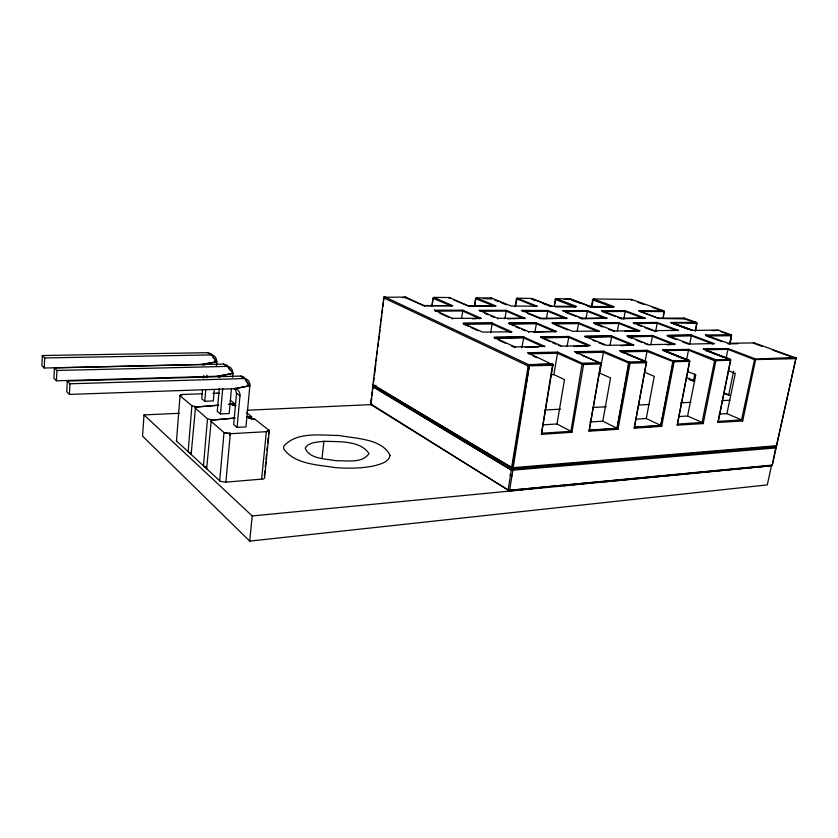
<?xml version="1.0" encoding="UTF-8"?>
<svg xmlns="http://www.w3.org/2000/svg" width="838" height="838" viewBox="0 0 838 838"><rect width="100%" height="100%" fill="white"/><g stroke="black" fill="none" stroke-linecap="round" stroke-linejoin="round"><path stroke-width="1.26" d="M497.72 318.932L497.646 318.283L479.252 310.332L506.362 310.343L525.028 318.251L507.713 318.859M232.472 377.289C233.896 373.015 232.419 366.216 226.847 366.405L56.942 370.469L54.439 367.903L53.936 378.189L56.439 380.808L217.147 376.231L220.111 376.932M246.414 382.055C246.372 378.86 243.628 375.885 240.338 376.073L67.281 381.049L69.942 383.783L243.816 378.567C247.577 378.336 250.394 382.159 249.871 385.71L245.974 426.888L237.07 427.359L233.666 424.615L236.546 393.242L235.038 388.141M176.472 440.139L176.483 440.956L220.404 481.4L225.893 482.133L263.404 478.98L264.546 478.163L269.302 430.491L254.626 419.042L248.907 418.141L251.536 416.622L251.714 417.429L250.164 418.015M237.07 427.359L239.982 395.819C240.506 392.247 237.625 388.455 233.865 388.717L69.386 394.415L66.736 391.629L67.281 381.049M649.282 344.774L627.138 335.923L652.582 335.556L674.936 344.198L667.32 344.847M528.705 332.351L528.663 331.691L508.917 323.154L536.519 322.976L556.537 331.45L533.785 332.277M213.596 358.444L211.406 353.95L207.719 352.683L42.35 355.532L41.9 365.546L44.246 368.018L201.361 364.446L204.263 365.148M44.246 368.018L44.718 357.941L42.35 355.532M677.879 330.549L678.529 330.402L657.338 322.525L633.392 322.682L654.394 330.612L654.31 331.23L656.887 331.188M56.439 380.808L56.942 370.469M69.386 394.415L69.942 383.783M144.021 414.904L142.523 436.106L249.734 541.107L767.273 484.888L771.505 465.792L252.207 515.946L144.021 414.904L179.259 413.302M176.483 440.956L180.023 395.819L180.641 394.782L182.244 394.499L202.461 393.745M188.141 451.755L191.892 405.728L179.856 395.63L182.894 394.457M202.492 389.733L201.728 398.815L204.765 401.266L213.323 400.92L214.298 389.555M203.466 378.053L203.686 375.466M204.765 401.266L205.76 389.534M206.745 377.802L206.965 375.194M203.466 465.938L207.489 418.759L194.73 407.677L197.15 406.859L218.634 405.194M216.372 365.567C217.765 361.356 216.256 354.746 210.82 354.914L44.718 357.941M219.263 388.413L217.252 411.353L220.467 413.951L229.193 413.543L231.414 388.947M220.467 413.951L222.73 388.329M219.671 480.939L224.008 432.544L210.474 420.812L212.915 419.932L234.797 418.057M373.298 384.359L373.528 385.564L512.489 468.882L512.919 470.17L509.473 490.89L370.92 404.66L372.816 386.182L373.685 385.763L372.826 388.79M554.347 305.681L555.374 298.988L556.17 298.6L570.427 299.145L564.299 299.355M229.706 435.121L229.947 432.523M225.893 482.133L230.303 433.717L266.348 431.685L269.302 430.711M582.022 318.807L582.033 318.189L562.738 310.605L587.448 310.615L606.953 318.168L582.022 318.807L578.566 317.445M251.295 419.189L251.536 416.622L246.435 412.694M249.734 541.107L252.207 515.946M261.603 479.305L266.348 431.685L268.967 430.051L268.579 433.895M264.347 476.162L264.86 471.04M265.248 467.195L265.761 462.073M266.013 459.517L266.526 454.395M266.913 450.551L267.301 446.706M267.689 442.862L268.202 437.74M321.991 458.512L323.95 441.28C338.28 441.909 360.288 440.149 368.992 453.588C362.414 463.603 346.586 460.46 336.122 460.753C326.003 458.711 309.589 459.266 305.179 448.183C308.698 441.846 317.654 442.244 323.95 441.28M371.339 401.371L371.643 398.867M372.103 395.096L372.418 392.593M372.879 388.832L372.837 386.287L511.327 470.076L508.142 490.041L508.844 490.995L514.04 490.492M376.136 385.48L373.528 385.564L372.91 384.579L383.825 297.291L405.592 297.081L424.416 305.901L452.667 305.692L433.854 297.406L432.984 298.37L431.926 306.142M373.622 381.772L374.094 377.886M374.418 375.298L375.864 363.65M376.178 361.063L376.66 357.187M376.985 354.6L377.456 350.713M377.938 346.838L378.42 342.952M378.745 340.364L379.216 336.478M379.541 333.891L380.023 330.015M380.337 327.428L380.819 323.541M381.143 320.954L381.782 315.779M382.107 313.192L382.578 309.306M382.903 306.718L383.385 302.843M383.699 300.255L384.097 297.197L384.789 296.893L529.427 365.033L513.066 468.452L512.28 468.578L511.599 467.709L528.254 365.305L529.04 364.614L552.2 364.059L553.049 364.698L541.39 434.335L571.925 432.303L583.709 363.891L557.72 352.107L527.594 352.714L552.556 364.572L541.39 434.335M621.314 318.754L621.367 318.147L601.705 310.73L625.337 310.741L645.176 318.126L621.314 318.754L617.795 317.424M620.539 351.07L619.869 350.766L647.219 350.294L674.181 361.251L661.685 426.343L634.24 428.166L646.475 362.205L621.744 351.572M432.219 304.561L432.911 299.428M726.179 357.941L728.075 348.577L703.302 349.069L703.941 349.373M684.3 318.901L658.919 318.45L638.776 310.793L663.843 310.846L663.34 316.691M461.518 318.314L462.901 310.207L481.043 318.293L472.443 318.859M371.58 397.442L370.501 403.769L508.142 490.041M371.936 394.97L372.47 391.262M475.492 299.847L474.559 306.258L475.649 298.621L476.455 297.836L491.372 297.951L511.128 306.027L537.043 306.174L517.214 298.213L515.412 306.519M569.274 299.459L570.102 298.81L590.434 306.478L613.919 306.614L593.482 298.977L592.696 299.355L591.398 307.347M490.597 332.801L492.252 323.143L511.746 331.827L510.604 332.361L491.937 323.918L464.179 324.369L463.236 323.321L492.252 323.143L463.236 323.321L482.416 332.078L511.746 331.827M504.895 318.754L506.362 310.343M515.234 306.561L516.397 298.6L517.214 298.213L531.763 298.422L551.687 306.258L576.439 306.404L556.17 298.6L555.175 299.438L575.151 306.991L576.439 306.404M521.917 347.739L523.781 337.044L544.784 346.398L544.072 346.555M534.854 332.403L536.519 322.976L508.917 323.154L536.393 323.269L509.494 323.52L513.369 325.71M589.062 431.172L600.961 363.451L574.837 351.677L603.643 351.174L630.186 362.613L617.983 429.245L589.062 431.172L600.783 363.975L600.322 362.76L582.881 363.21L582.033 364.321L570.95 431.308L571.925 432.303M546.366 318.702L547.832 310.489L566.949 318.21L542.123 318.859M554.746 304.236L555.154 301.711M541.872 433.225L570.95 431.308L556.998 423.976L564.487 379.572L553.855 374.607L557.72 352.107M373.067 385.103L512.217 467.761L529.427 365.033L528.61 364.823L527.961 365.871L383.678 297.857L384.412 296.914L383.678 297.857M567.106 346.272L568.876 336.52L590.402 345.633L562.015 346.104L540.772 336.928L568.876 336.52L540.772 336.928L568.751 336.834L541.379 337.305L541.725 337.986L568.625 337.316L588.077 345.665M577.152 331.303L578.702 322.819L599.17 331.083L598.06 331.586L578.471 323.562L554.557 323.971M585.971 318.65L587.448 310.615M591.544 307.137L593.482 298.977L631.433 299.386L663.843 310.846L664.293 311.956L663.078 318.377M617.983 429.245L617.051 428.281L628.542 363.043L629.359 361.964L645.899 361.524L646.36 362.707L634.24 428.166M609.98 345.539L611.761 336.028L633.727 344.9L620.937 345.675M617.376 330.958L618.926 322.672L639.782 330.738L624.656 331.429M578.43 353.866L576.062 352.85L603.36 352.285L629.16 363.221L617.051 428.281L602.794 421.179L610.546 377.917L599.683 373.099L603.643 351.174M623.765 319.11L625.337 310.741M645.082 361.513L647.219 350.294M650.812 344.847L652.582 335.556L627.138 335.923L652.509 335.86L627.725 336.289M655.546 331.858L657.338 322.525L633.392 322.682L657.264 322.808L633.937 323.028L634.24 323.636L657.17 323.238L676.245 330.434M661.685 426.343L660.784 425.4L672.757 361.869L673.815 360.769L689.119 360.309L689.622 361.356L677.607 422.813M689.622 361.356L673.48 361.744L660.784 425.4L646.266 418.529L654.258 376.346L644.296 372.124M689.716 344.083L714.175 343.538L691.507 335.106L667.258 335.462L668.127 336.447L691.36 335.849L713.044 344.03L714.175 343.538M695.31 331.073L697.017 323.185L696.326 322.347L670.955 322.483L692.45 330.423L718.218 330.109L731.04 334.739L731.459 335.598L729.647 344.397M695.278 330.801L696.514 324.4M686.521 360.235L688.658 349.373L715.61 359.649L730.589 359.607L717.998 422.446L742.678 420.969L755.719 359.02L728.075 348.577M689.863 343.465L691.507 335.106L667.258 335.462L689.747 343.947M703.197 423.588L702.045 422.478L714.594 360.717L715.61 359.649L715.987 360.11L703.197 423.588L677.251 425.149L689.726 361.094L662.638 349.896L688.658 349.373M693.581 380.284L694.828 374.031M678.55 416.559L687.589 416.004L695.791 374.848L687.925 371.663M729.908 343.433L731.459 335.818L731.04 334.739L705.502 335.022L706.057 335.368M730.076 343.371L731.459 335.598M717.998 422.446L730.757 359.963L703.302 349.069M728.683 394.918L733.606 371.213M719.13 414.077L726.923 413.605L735.303 373.423L728.463 370.773M603.674 481.85L771.243 465.677L772.29 464.702L775.925 446.843L512.489 468.882L511.327 470.076L372.617 386.664M512.28 468.578L775.632 446.455L776.543 445.722L796.027 358.046L754.326 342.91L728.285 343.297L705.502 335.022M728.033 348.88L705.208 349.341L727.95 349.352L754.368 359.617L796.1 358.664L795.629 357.617L795.964 358.172L776.501 445.785L775.632 446.455M772.29 464.702L771.243 465.677L772.322 465.059L776.135 447.901L775.579 446.602M728.285 343.297L728.128 343.905L738.226 343.674M677.251 425.149L677.355 424.101L702.045 422.478L687.589 416.004M402.586 297.71L405.592 297.081L406.357 298.077L424.416 305.901M448.906 298.139L449.461 297.521L468.851 306.153L493.404 306.289M490.796 298.548L491.372 297.951L492.042 298.894L483.243 298.558M683.483 318.66L684.175 318.084L696.326 322.347L696.797 323.51L671.542 322.745L692.471 330.287L670.955 322.483L692.45 330.423M753.362 343.318L754.326 342.91L754.755 343.706L762.014 346.314M612.85 307.2L613.919 306.614M528.254 365.305L529.04 364.614L552.556 364.572L528.61 364.823L534.822 364.624M232.419 405.341L235.059 403.916L234.954 404.848L232.419 405.341L235.897 405.571M384.097 297.197L384.789 296.893M581.991 355.375L601.139 363.378L600.72 362.896M731.658 335.745L706.361 335.986L722.084 341.705M627.117 354.359L646.674 362.131M531.009 298.579L551.687 306.258M234.923 388.769L249.871 385.71L244.864 378.629M218.184 376.293L232.817 373.402L227.873 366.468M202.377 364.509L216.707 361.775L211.825 354.977M233.865 388.717L249.871 385.71L247.252 383.825M217.147 376.231L232.817 373.402M201.361 364.446L216.707 361.775L214.622 360.277M673.48 361.744L646.978 351.373L621.063 351.908L624.687 353.385M235.101 418.036L211.26 420.267L206.63 468.871L206.546 467.939L203.76 466.158M218.362 405.215L195.526 407.163L191.137 454.531L191.095 453.651L188.435 451.965M495.195 306.006L495.834 305.943L476.455 297.836L475.46 298.642L493.498 305.818M536.414 306.237L537.043 306.174M520.534 489.874L523.132 489.622M529.626 488.994L532.224 488.743M537.42 488.24L541.317 487.863M546.512 487.36L549.11 487.108M555.604 486.49L558.202 486.239M563.398 485.736L567.295 485.359M572.49 484.856L575.088 484.605M581.582 483.976L584.18 483.725M589.376 483.222L593.273 482.856M598.468 482.353L601.066 482.101M772.322 465.059L509.546 490.324L772.154 465.478M512.919 470.17L776.135 447.901L776.009 447.356M228.638 404.419L235.059 403.916L230.23 400.197M228.743 404.408L235.059 403.916M212.915 419.932L213.596 419.88M197.15 406.859L197.82 406.818M718.072 421.43L741.557 419.88L742.678 420.969M617.051 428.281L589.502 430.093L617.554 428.742L589.418 430.596M660.784 425.4L634.638 427.118L661.276 425.851L634.576 427.61M542.657 424.856L556.998 423.976M589.847 421.975L602.794 421.179M635.937 419.157L646.266 418.529M544.962 409.992L560.591 409.164M593.168 407.446L606.188 406.765M638.765 405.037L649.188 404.492M680.456 402.837L690.879 402.292M722.136 400.637L729.961 400.229M247.147 410.232L372.47 404.555M212.894 393.357L218.865 393.273M551.247 374.691L553.855 374.607M537.305 364.54L552.2 364.059M405.058 297.71L406.357 298.077M795.817 358.727L795.241 357.438L754.64 359.114L741.557 419.88L726.923 413.605M587.239 337.421L611.541 336.803L632.564 345.413M573.684 346.513L587.93 346.188M54.439 367.903L223.568 364.048L227.328 365.326L229.539 369.914M525.353 347.361L538.384 347.058M664.555 350.179L688.595 349.687M674.307 355.05L663.706 350.682L688.501 350.169L714.594 360.717L730.61 360.225M705.596 349.813L727.95 349.352M509.829 324.18L536.257 323.73L555.416 331.963M542.406 346.408L523.488 337.861L495.174 338.552L494.818 337.85L523.635 337.358L494.19 337.463L523.781 337.044L494.19 337.463L514.878 346.911L544.784 346.398M611.761 336.028L584.809 336.342L606.764 345.35L633.727 344.9M649.282 344.638L674.936 344.198M712.321 330.591L718.564 330.371M585.448 336.635L611.656 336.331L584.809 336.342L585.961 337.452M564.822 311.537L587.239 311.307L605.905 318.639M528.663 331.691L556.537 331.45M578.702 322.819L552.19 322.913L572.626 331.314L599.17 331.083M638.692 331.23L618.727 323.395L594.718 323.814L594.404 323.185L618.842 322.955L593.849 322.84L618.926 322.672L593.849 322.84L614.495 330.958L639.782 330.738M654.394 330.612L678.529 330.402M552.797 323.206L578.587 323.112L552.19 322.913L553.3 323.992M658.951 318.178L684.175 318.084L684.814 319.037M664.544 350.2L688.501 350.169M462.901 310.207L434.451 310.175L452.29 318.325L481.043 318.293M497.646 318.283L525.028 318.251M547.832 310.489L521.76 310.395L540.845 318.231L566.949 318.21M582.033 318.189L606.953 318.168M621.367 318.147L645.176 318.126M555.615 306.886L575.151 306.991M599.139 307.127L590.413 307.075L586.883 305.765M424.217 305.524L452.667 305.692M468.693 305.786L495.834 305.943M595.483 299.585L592.497 299.795L611.677 306.75M216.812 393.221L219.556 393.357M235.227 405.466L233.655 405.225M629.16 363.221L646.706 362.697L646.475 362.205M512.217 467.761L776.543 445.722M248.907 418.141L254.941 419.251M196.532 406.933L191.892 405.728M212.286 420.016L207.489 418.759M189.859 452.51L190.477 452.646M205.237 466.735L205.886 466.871M631.349 300.119L631.873 300.234L631.213 299.669M516.637 298.799L535.922 306.519M664.283 311.6L639.708 311.464L658.919 318.45M527.961 365.871L553.111 365.284L549.613 363.65M686.008 319.446L696.766 323.122M637.875 302.34L643.877 304.445M652.278 307.389L663.088 311.17M772.898 350.221L793.45 357.606M720.984 331.754L726.808 333.891M571.558 300.077L580.985 303.576M570.427 299.145L590.465 306.614L613.322 306.75L590.413 307.075L590.434 306.478M730.589 359.607L705.544 350.284L717.475 355.029M705.125 349.813L730.149 359.198M671.919 323.175L687.548 329.072M644.139 318.597L625.148 311.422L602.522 311.652L615.448 316.534M637.781 324.976L641.321 326.317M644.872 327.658L653.137 330.78M669.321 336.897L676.486 339.61M682.457 341.862L688.427 344.125M532.067 299.281L535.534 300.622M542.469 303.293L550.545 306.425M663.706 350.682L689.58 360.728M673.783 344.701L652.404 336.321L628.039 336.939L631.569 338.322M664.461 350.661L689.119 360.309M565.891 312.459L576.261 316.544M595.881 324.264L602.847 327.009M608.65 329.292L614.453 331.586L614.495 330.958M636.272 340.176L642.149 342.491M644.495 343.423L648.025 344.806M719.863 355.972L723.445 357.386M565.88 318.691L547.591 311.191L522.828 311.432L521.76 310.395M686.249 377.446L694.671 380.902M723.54 392.76L730.757 395.725M453.683 299.931L468.851 306.153M676.664 356.014L682.551 358.444M723.623 393.137L728.327 395.075M688.459 378.682L694.325 381.101M619.869 350.766L645.899 361.524M527.636 313.412L540.866 318.869L540.845 318.231M555.709 324.987L567.797 329.963M592.875 340.301L595.19 341.255M598.646 342.679L604.418 345.057M494.43 299.878L498.023 301.366M500.422 302.35L506.414 304.812M451.514 306.059L432.837 298.234L433.854 297.406L449.461 297.521L450.174 298.496L449.671 298.119M689.622 379.604L693.141 381.07M523.949 318.754L506.079 311.076L480.132 311.317L479.252 310.332M484.825 313.349L488.345 314.868M490.68 315.884L494.2 317.403M515.726 326.726L519.267 328.266M521.624 329.282L525.164 330.811M542.919 338.5L550.084 341.611M552.472 342.637L556.055 344.188M558.443 345.225L560.832 346.262M479.954 318.807L462.576 310.94L435.362 311.191L434.451 310.175M439.908 313.276L449 317.434M464.179 324.369L468.756 326.464M471.05 327.522L477.922 330.664M498.662 340.144L505.639 343.339M511.452 346L514.941 347.592L514.878 346.911M638.776 310.793L639.342 311.055M533.272 356.024L536.781 357.658M662.638 349.896L663.287 350.2M574.837 351.677L575.517 351.991M372.91 384.579L511.599 467.709M509.808 474.559L512.028 475.911M601.705 310.73L602.229 311.066M562.738 310.605L563.272 310.94M207.719 352.683L210.82 354.914M223.568 364.048L226.847 366.405M240.338 376.073L243.816 378.567M236.546 393.242L239.982 395.819M795.241 357.438L795.964 358.172M218.435 375.791L219.493 377.561M452.29 318.325L452.415 318.995M528.244 353.123L528.61 353.846L557.406 353.248L582.661 364.509L601.181 363.954L600.961 363.451M552.63 364.195L552.891 364.771M390.037 455.369C388.832 462.429 380.19 464.022 374.429 465.771C361.607 468.505 348.378 468.557 335.357 467.614C317.916 464.713 295.007 464.514 283.715 448.927L283.673 446.361C296.526 431.214 321.017 435.467 338.94 435.467C355.082 438.641 381.908 438.421 390.037 455.369M251.536 416.622L246.477 417.052L251.536 416.622M230.303 433.717L224.008 432.544L230.303 433.717"/></g></svg>
